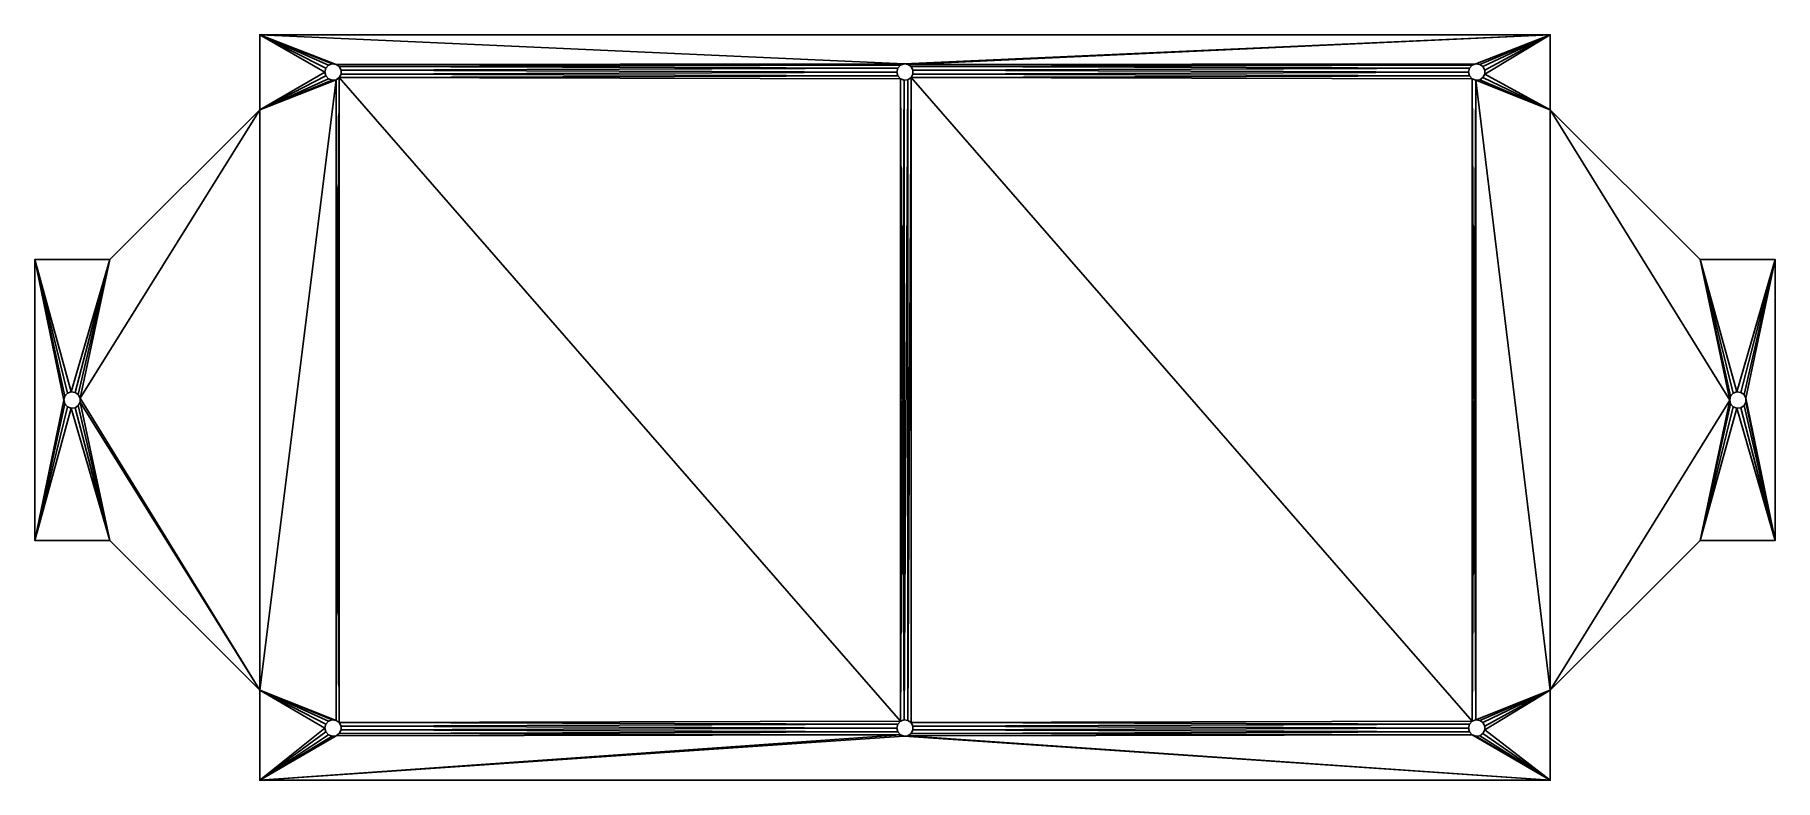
# Model space of a CAD drawing. Extents: x -350 to 350, y -153 to 147.
import ezdxf

# ---------------------------------------------------------------- set-up
doc = ezdxf.new("R2010")
doc.units = 0
doc.layers.get('0').update_dxf_attribs({"linetype": 'CONTINUOUS'})

msp = doc.modelspace()

# ---------------------------------------------------------------- linework, layer by layer
for points in [[(259.5, 147, -4), (-259.5, 147), (259.5, 147)], [(259.5, 147, -4), (-259.5, 147, -4), (-259.5, 147)], [(-259.5, 147), (-259.5, 116.796997, -4), (-259.5, 116.796997)], [(-259.5, 147, -4), (-259.5, 116.796997, -4), (-259.5, 147)], [(-233.300003, 132), (-259.5, 147), (-259.5, 116.796997)], [(-232.921997, 133.533997), (-259.5, 147), (-233.300003, 132)], [(-231.875, 134.716003), (-259.5, 147), (-232.921997, 133.533997)], [(-230.397995, 135.276001), (-259.5, 147), (-231.875, 134.716003)], [(-228.830002, 135.085999), (-259.5, 147), (-230.397995, 135.276001)], [(-0.3979, 135.276001), (-259.5, 147), (-228.830002, 135.085999)], [(259.5, 147), (-259.5, 147), (-0.3979, 135.276001)], [(-259.5, 147, -4), (-233.300003, 132, -4), (-259.5, 116.796997, -4)], [(-259.5, 147, -4), (-0.3979, 135.276001, -4), (-228.830002, 135.085999, -4)], [(-259.5, 147, -4), (-228.830002, 135.085999, -4), (-230.397995, 135.276001, -4)], [(-259.5, 147, -4), (-230.397995, 135.276001, -4), (-231.875, 134.716003, -4)], [(-259.5, 147, -4), (-231.875, 134.716003, -4), (-232.921997, 133.533997, -4)], [(-259.5, 147, -4), (-232.921997, 133.533997, -4), (-233.300003, 132, -4)], [(-259.5, 147, -4), (259.5, 147, -4), (-0.3979, 135.276001, -4)], [(259.5, 147), (-0.3979, 135.276001), (1.1701, 135.085999)], [(-0.3979, 135.276001, -4), (259.5, 147, -4), (1.1701, 135.085999, -4)], [(259.5, 147), (1.1701, 135.085999), (229.602005, 135.276001)], [(1.1701, 135.085999, -4), (259.5, 147, -4), (229.602005, 135.276001, -4)], [(259.5, 147), (229.602005, 135.276001), (231.169998, 135.085999)], [(229.602005, 135.276001, -4), (259.5, 147, -4), (231.169998, 135.085999, -4)], [(259.5, 147), (231.169998, 135.085999), (232.470001, 134.188004)], [(231.169998, 135.085999, -4), (259.5, 147, -4), (232.470001, 134.188004, -4)], [(259.5, 147), (232.470001, 134.188004), (233.203995, 132.789993)], [(232.470001, 134.188004, -4), (259.5, 147, -4), (233.203995, 132.789993, -4)], [(259.5, 147), (233.203995, 131.210007), (259.5, 116.796997)], [(259.5, 147), (233.203995, 132.789993), (233.203995, 131.210007)], [(233.203995, 131.210007, -4), (259.5, 147, -4), (259.5, 116.796997, -4)], [(233.203995, 132.789993, -4), (259.5, 147, -4), (233.203995, 131.210007, -4)], [(259.5, 116.796997, -4), (259.5, 147), (259.5, 116.796997)], [(259.5, 116.796997, -4), (259.5, 147, -4), (259.5, 147)], [(-233.300003, 132), (-233.300003, 132, -4), (-232.921997, 133.533997)], [(-233.300003, 132, -4), (-232.921997, 133.533997, -4), (-232.921997, 133.533997)], [(-232.921997, 133.533997), (-232.921997, 133.533997, -4), (-231.875, 134.716003)], [(-232.921997, 133.533997, -4), (-231.875, 134.716003, -4), (-231.875, 134.716003)], [(-231.875, 134.716003), (-231.875, 134.716003, -4), (-230.397995, 135.276001)], [(-231.875, 134.716003, -4), (-230.397995, 135.276001, -4), (-230.397995, 135.276001)], [(-230.397995, 135.276001), (-230.397995, 135.276001, -4), (-228.830002, 135.085999)], [(-230.397995, 135.276001, -4), (-228.830002, 135.085999, -4), (-228.830002, 135.085999)], [(-0.3979, 135.276001), (-228.830002, 135.085999), (-1.8747, 134.716003)], [(-228.830002, 135.085999, -4), (-0.3979, 135.276001, -4), (-1.8747, 134.716003, -4)], [(-228.830002, 135.085999), (-228.830002, 135.085999, -4), (-227.529999, 134.188004)], [(-228.830002, 135.085999, -4), (-227.529999, 134.188004, -4), (-227.529999, 134.188004)], [(-1.8747, 134.716003), (-228.830002, 135.085999), (-227.529999, 134.188004)], [(-228.830002, 135.085999, -4), (-1.8747, 134.716003, -4), (-227.529999, 134.188004, -4)], [(-1.8747, 134.716003), (-227.529999, 134.188004), (-2.9221, 133.533997)], [(-227.529999, 134.188004, -4), (-1.8747, 134.716003, -4), (-2.9221, 133.533997, -4)], [(-227.529999, 134.188004), (-227.529999, 134.188004, -4), (-226.796005, 132.789993)], [(-227.529999, 134.188004, -4), (-226.796005, 132.789993, -4), (-226.796005, 132.789993)], [(-2.9221, 133.533997), (-227.529999, 134.188004), (-226.796005, 132.789993)], [(-227.529999, 134.188004, -4), (-2.9221, 133.533997, -4), (-226.796005, 132.789993, -4)], [(-2.9221, 133.533997), (-226.796005, 132.789993), (-3.3001, 132)], [(-226.796005, 132.789993, -4), (-2.9221, 133.533997, -4), (-3.3001, 132, -4)], [(-3.3001, 132), (-3.3001, 132, -4), (-2.9221, 133.533997)], [(-3.3001, 132, -4), (-2.9221, 133.533997, -4), (-2.9221, 133.533997)], [(-2.9221, 133.533997), (-2.9221, 133.533997, -4), (-1.8747, 134.716003)], [(-2.9221, 133.533997, -4), (-1.8747, 134.716003, -4), (-1.8747, 134.716003)], [(-1.8747, 134.716003), (-1.8747, 134.716003, -4), (-0.3979, 135.276001)], [(-1.8747, 134.716003, -4), (-0.3979, 135.276001, -4), (-0.3979, 135.276001)], [(-0.3979, 135.276001), (-0.3979, 135.276001, -4), (1.1701, 135.085999)], [(-0.3979, 135.276001, -4), (1.1701, 135.085999, -4), (1.1701, 135.085999)], [(229.602005, 135.276001), (1.1701, 135.085999), (228.125, 134.716003)], [(1.1701, 135.085999, -4), (229.602005, 135.276001, -4), (228.125, 134.716003, -4)], [(1.1701, 135.085999), (1.1701, 135.085999, -4), (2.47, 134.188004)], [(1.1701, 135.085999, -4), (2.47, 134.188004, -4), (2.47, 134.188004)], [(228.125, 134.716003), (1.1701, 135.085999), (2.47, 134.188004)], [(1.1701, 135.085999, -4), (228.125, 134.716003, -4), (2.47, 134.188004, -4)], [(228.125, 134.716003), (2.47, 134.188004), (227.078003, 133.533997)], [(2.47, 134.188004, -4), (228.125, 134.716003, -4), (227.078003, 133.533997, -4)], [(2.47, 134.188004), (2.47, 134.188004, -4), (3.204, 132.789993)], [(2.47, 134.188004, -4), (3.204, 132.789993, -4), (3.204, 132.789993)], [(227.078003, 133.533997), (2.47, 134.188004), (3.204, 132.789993)], [(2.47, 134.188004, -4), (227.078003, 133.533997, -4), (3.204, 132.789993, -4)], [(227.078003, 133.533997), (3.204, 132.789993), (226.699997, 132)], [(3.204, 132.789993, -4), (227.078003, 133.533997, -4), (226.699997, 132, -4)], [(226.699997, 132), (226.699997, 132, -4), (227.078003, 133.533997)], [(226.699997, 132, -4), (227.078003, 133.533997, -4), (227.078003, 133.533997)], [(227.078003, 133.533997), (227.078003, 133.533997, -4), (228.125, 134.716003)], [(227.078003, 133.533997, -4), (228.125, 134.716003, -4), (228.125, 134.716003)], [(228.125, 134.716003), (228.125, 134.716003, -4), (229.602005, 135.276001)], [(228.125, 134.716003, -4), (229.602005, 135.276001, -4), (229.602005, 135.276001)], [(229.602005, 135.276001), (229.602005, 135.276001, -4), (231.169998, 135.085999)], [(229.602005, 135.276001, -4), (231.169998, 135.085999, -4), (231.169998, 135.085999)], [(231.169998, 135.085999), (231.169998, 135.085999, -4), (232.470001, 134.188004)], [(231.169998, 135.085999, -4), (232.470001, 134.188004, -4), (232.470001, 134.188004)], [(232.470001, 134.188004), (232.470001, 134.188004, -4), (233.203995, 132.789993)], [(232.470001, 134.188004, -4), (233.203995, 132.789993, -4), (233.203995, 132.789993)], [(-233.300003, 132), (-259.5, 116.796997), (-232.921997, 130.466003)], [(-259.5, 116.796997, -4), (-233.300003, 132, -4), (-232.921997, 130.466003, -4)], [(-232.921997, 130.466003), (-259.5, 116.796997), (-231.875, 129.283997)], [(-259.5, 116.796997, -4), (-232.921997, 130.466003, -4), (-231.875, 129.283997, -4)], [(-230.397995, 128.723999), (-231.875, 129.283997), (-259.5, 116.796997)], [(-259.5, 116.796997, -4), (-231.875, 129.283997, -4), (-230.397995, 128.723999, -4)], [(-228.830002, 128.914001), (-230.397995, 128.723999), (-259.5, 116.796997)], [(-228.830002, 128.914001), (-259.5, 116.796997), (-259.5, -116.796997)], [(-228.830002, 128.914001), (-259.5, -116.796997), (-228.830002, -128.914001)], [(-228.830002, 128.914001, -4), (-228.830002, -128.914001, -4), (-259.5, -116.796997, -4)], [(-259.5, 116.796997, -4), (-230.397995, 128.723999, -4), (-228.830002, 128.914001, -4)], [(-259.5, 116.796997, -4), (-228.830002, 128.914001, -4), (-259.5, -116.796997, -4)], [(-232.921997, 130.466003), (-232.921997, 130.466003, -4), (-233.300003, 132)], [(-232.921997, 130.466003, -4), (-233.300003, 132, -4), (-233.300003, 132)], [(-231.875, 129.283997), (-231.875, 129.283997, -4), (-232.921997, 130.466003)], [(-231.875, 129.283997, -4), (-232.921997, 130.466003, -4), (-232.921997, 130.466003)], [(-230.397995, 128.723999), (-231.875, 129.283997, -4), (-231.875, 129.283997)], [(-230.397995, 128.723999, -4), (-231.875, 129.283997, -4), (-230.397995, 128.723999)], [(-228.830002, 128.914001), (-228.830002, 128.914001, -4), (-230.397995, 128.723999)], [(-228.830002, 128.914001, -4), (-230.397995, 128.723999, -4), (-230.397995, 128.723999)], [(-227.529999, 129.811996), (-227.529999, 129.811996, -4), (-228.830002, 128.914001)], [(-227.529999, 129.811996, -4), (-228.830002, 128.914001, -4), (-228.830002, 128.914001)], [(-227.529999, 129.811996), (-228.830002, 128.914001), (-228.830002, -128.914001)], [(-227.529999, 129.811996), (-228.830002, -128.914001), (-227.529999, -129.811996)], [(-228.830002, 128.914001, -4), (-227.529999, 129.811996, -4), (-227.529999, -129.811996, -4)], [(-228.830002, 128.914001, -4), (-227.529999, -129.811996, -4), (-228.830002, -128.914001, -4)], [(-226.796005, 131.210007), (-226.796005, 131.210007, -4), (-227.529999, 129.811996)], [(-226.796005, 131.210007, -4), (-227.529999, 129.811996, -4), (-227.529999, 129.811996)], [(-2.9221, 130.466003), (-226.796005, 131.210007), (-227.529999, 129.811996)], [(-226.796005, 131.210007, -4), (-2.9221, 130.466003, -4), (-227.529999, 129.811996, -4)], [(-2.9221, 130.466003), (-227.529999, 129.811996), (-1.8747, 129.283997)], [(-227.529999, 129.811996, -4), (-2.9221, 130.466003, -4), (-1.8747, 129.283997, -4)], [(-227.529999, 129.811996), (-227.529999, -129.811996), (-1.8747, -129.283997)], [(-1.8747, 129.283997), (-227.529999, 129.811996), (-1.8747, -129.283997)], [(-227.529999, 129.811996, -4), (-1.8747, 129.283997, -4), (-1.8747, -129.283997, -4)], [(-227.529999, 129.811996, -4), (-1.8747, -129.283997, -4), (-227.529999, -129.811996, -4)], [(-226.796005, 132.789993), (-226.796005, 132.789993, -4), (-226.796005, 131.210007)], [(-226.796005, 132.789993, -4), (-226.796005, 131.210007, -4), (-226.796005, 131.210007)], [(-3.3001, 132), (-226.796005, 132.789993), (-226.796005, 131.210007)], [(-226.796005, 132.789993, -4), (-3.3001, 132, -4), (-226.796005, 131.210007, -4)], [(-3.3001, 132), (-226.796005, 131.210007), (-2.9221, 130.466003)], [(-226.796005, 131.210007, -4), (-3.3001, 132, -4), (-2.9221, 130.466003, -4)], [(-2.9221, 130.466003), (-2.9221, 130.466003, -4), (-3.3001, 132)], [(-2.9221, 130.466003, -4), (-3.3001, 132, -4), (-3.3001, 132)], [(-1.8747, 129.283997), (-1.8747, 129.283997, -4), (-2.9221, 130.466003)], [(-1.8747, 129.283997, -4), (-2.9221, 130.466003, -4), (-2.9221, 130.466003)], [(-0.3979, 128.723999), (-1.8747, 129.283997, -4), (-1.8747, 129.283997)], [(-0.3979, 128.723999, -4), (-1.8747, 129.283997, -4), (-0.3979, 128.723999)], [(-0.3979, 128.723999), (-1.8747, 129.283997), (-1.8747, -129.283997)], [(-1.8747, 129.283997, -4), (-0.3979, -128.723999, -4), (-1.8747, -129.283997, -4)], [(-1.8747, 129.283997, -4), (-0.3979, 128.723999, -4), (-0.3979, -128.723999, -4)], [(-0.3979, 128.723999), (-1.8747, -129.283997), (-0.3979, -128.723999)], [(1.1701, 128.914001), (1.1701, 128.914001, -4), (-0.3979, 128.723999)], [(1.1701, 128.914001, -4), (-0.3979, 128.723999, -4), (-0.3979, 128.723999)], [(1.1701, 128.914001), (-0.3979, -128.723999), (1.1701, -128.914001)], [(1.1701, 128.914001), (-0.3979, 128.723999), (-0.3979, -128.723999)], [(1.1701, 128.914001, -4), (1.1701, -128.914001, -4), (-0.3979, -128.723999, -4)], [(-0.3979, 128.723999, -4), (1.1701, 128.914001, -4), (-0.3979, -128.723999, -4)], [(2.47, 129.811996), (2.47, 129.811996, -4), (1.1701, 128.914001)], [(2.47, 129.811996, -4), (1.1701, 128.914001, -4), (1.1701, 128.914001)], [(2.47, 129.811996), (1.1701, 128.914001), (1.1701, -128.914001)], [(2.47, 129.811996), (1.1701, -128.914001), (2.47, -129.811996)], [(2.47, 129.811996, -4), (2.47, -129.811996, -4), (1.1701, -128.914001, -4)], [(1.1701, 128.914001, -4), (2.47, 129.811996, -4), (1.1701, -128.914001, -4)], [(3.204, 131.210007), (3.204, 131.210007, -4), (2.47, 129.811996)], [(3.204, 131.210007, -4), (2.47, 129.811996, -4), (2.47, 129.811996)], [(227.078003, 130.466003), (3.204, 131.210007), (2.47, 129.811996)], [(3.204, 131.210007, -4), (227.078003, 130.466003, -4), (2.47, 129.811996, -4)], [(227.078003, 130.466003), (2.47, 129.811996), (228.125, 129.283997)], [(2.47, 129.811996, -4), (227.078003, 130.466003, -4), (228.125, 129.283997, -4)], [(2.47, 129.811996), (2.47, -129.811996), (228.125, -129.283997)], [(228.125, 129.283997), (2.47, 129.811996), (228.125, -129.283997)], [(2.47, 129.811996, -4), (228.125, 129.283997, -4), (228.125, -129.283997, -4)], [(2.47, 129.811996, -4), (228.125, -129.283997, -4), (2.47, -129.811996, -4)], [(3.204, 132.789993), (3.204, 132.789993, -4), (3.204, 131.210007)], [(3.204, 132.789993, -4), (3.204, 131.210007, -4), (3.204, 131.210007)], [(226.699997, 132), (3.204, 132.789993), (3.204, 131.210007)], [(3.204, 132.789993, -4), (226.699997, 132, -4), (3.204, 131.210007, -4)], [(226.699997, 132), (3.204, 131.210007), (227.078003, 130.466003)], [(3.204, 131.210007, -4), (226.699997, 132, -4), (227.078003, 130.466003, -4)], [(227.078003, 130.466003), (227.078003, 130.466003, -4), (226.699997, 132)], [(227.078003, 130.466003, -4), (226.699997, 132, -4), (226.699997, 132)], [(228.125, 129.283997), (228.125, 129.283997, -4), (227.078003, 130.466003)], [(228.125, 129.283997, -4), (227.078003, 130.466003, -4), (227.078003, 130.466003)], [(229.602005, 128.723999), (228.125, 129.283997, -4), (228.125, 129.283997)], [(229.602005, 128.723999, -4), (228.125, 129.283997, -4), (229.602005, 128.723999)], [(229.602005, 128.723999), (228.125, 129.283997), (228.125, -129.283997)], [(228.125, 129.283997, -4), (229.602005, -128.723999, -4), (228.125, -129.283997, -4)], [(228.125, 129.283997, -4), (229.602005, 128.723999, -4), (229.602005, -128.723999, -4)], [(229.602005, 128.723999), (228.125, -129.283997), (229.602005, -128.723999)], [(231.169998, 128.914001), (231.169998, 128.914001, -4), (229.602005, 128.723999)], [(231.169998, 128.914001, -4), (229.602005, 128.723999, -4), (229.602005, 128.723999)], [(259.5, 116.796997), (231.169998, 128.914001), (229.602005, 128.723999)], [(229.602005, 128.723999, -4), (231.169998, 128.914001, -4), (259.5, 116.796997, -4)], [(229.602005, 128.723999), (229.602005, -128.723999), (259.5, -116.796997)], [(259.5, 116.796997), (229.602005, 128.723999), (259.5, -116.796997)], [(229.602005, 128.723999, -4), (259.5, -116.796997, -4), (229.602005, -128.723999, -4)], [(229.602005, 128.723999, -4), (259.5, 116.796997, -4), (259.5, -116.796997, -4)], [(232.470001, 129.811996), (232.470001, 129.811996, -4), (231.169998, 128.914001)], [(232.470001, 129.811996, -4), (231.169998, 128.914001, -4), (231.169998, 128.914001)], [(259.5, 116.796997), (232.470001, 129.811996), (231.169998, 128.914001)], [(231.169998, 128.914001, -4), (232.470001, 129.811996, -4), (259.5, 116.796997, -4)], [(233.203995, 131.210007), (233.203995, 131.210007, -4), (232.470001, 129.811996)], [(233.203995, 131.210007, -4), (232.470001, 129.811996, -4), (232.470001, 129.811996)], [(259.5, 116.796997), (233.203995, 131.210007), (232.470001, 129.811996)], [(233.203995, 131.210007, -4), (259.5, 116.796997, -4), (232.470001, 129.811996, -4)], [(233.203995, 132.789993), (233.203995, 132.789993, -4), (233.203995, 131.210007)], [(233.203995, 132.789993, -4), (233.203995, 131.210007, -4), (233.203995, 131.210007)], [(-259.5, 116.796997), (-319.796997, 56.5), (-331.79599, 0.7897)], [(-259.5, 116.796997), (-331.79599, 0.7897), (-259.5, -116.796997)], [(-259.5, 116.796997, -4), (-259.5, -116.796997, -4), (-331.79599, 0.7897, -4)], [(-319.796997, 56.5, -4), (-259.5, 116.796997, -4), (-331.79599, 0.7897, -4)], [(-259.5, 116.796997, -4), (-319.796997, 56.5), (-259.5, 116.796997)], [(-259.5, 116.796997, -4), (-319.796997, 56.5, -4), (-319.796997, 56.5)], [(319.796997, 56.5, -4), (259.5, 116.796997), (319.796997, 56.5)], [(319.796997, 56.5, -4), (259.5, 116.796997, -4), (259.5, 116.796997)], [(259.5, 116.796997), (259.5, -116.796997), (331.700012, 0)], [(319.796997, 56.5), (259.5, 116.796997), (331.700012, 0)], [(259.5, 116.796997, -4), (331.700012, 0, -4), (259.5, -116.796997, -4)], [(259.5, 116.796997, -4), (319.796997, 56.5, -4), (331.700012, 0, -4)], [(-319.796997, 56.5), (-350, 56.5, -4), (-350, 56.5)], [(-319.796997, 56.5, -4), (-350, 56.5, -4), (-319.796997, 56.5)], [(-350, 56.5), (-350, -56.5, -4), (-350, -56.5)], [(-350, 56.5, -4), (-350, -56.5, -4), (-350, 56.5)], [(-350, 56.5), (-338.299988, 0), (-337.921997, 1.5336)], [(-350, 56.5), (-337.921997, 1.5336), (-336.875, 2.7158)], [(-350, 56.5), (-336.875, 2.7158), (-335.39801, 3.2759)], [(-350, 56.5), (-350, -56.5), (-338.299988, 0)], [(-319.796997, 56.5), (-350, 56.5), (-335.39801, 3.2759)], [(-350, 56.5, -4), (-338.299988, 0, -4), (-350, -56.5, -4)], [(-350, 56.5, -4), (-335.39801, 3.2759, -4), (-336.875, 2.7158, -4)], [(-350, 56.5, -4), (-336.875, 2.7158, -4), (-337.921997, 1.5336, -4)], [(-350, 56.5, -4), (-337.921997, 1.5336, -4), (-338.299988, 0, -4)], [(-350, 56.5, -4), (-319.796997, 56.5, -4), (-335.39801, 3.2759, -4)], [(-319.796997, 56.5), (-335.39801, 3.2759), (-333.829987, 3.0856)], [(-319.796997, 56.5, -4), (-333.829987, 3.0856, -4), (-335.39801, 3.2759, -4)], [(-319.796997, 56.5), (-333.829987, 3.0856), (-332.529999, 2.1883)], [(-319.796997, 56.5, -4), (-332.529999, 2.1883, -4), (-333.829987, 3.0856, -4)], [(-319.796997, 56.5), (-332.529999, 2.1883), (-331.79599, 0.7897)], [(-319.796997, 56.5, -4), (-331.79599, 0.7897, -4), (-332.529999, 2.1883, -4)], [(350, 56.5, -4), (319.796997, 56.5), (350, 56.5)], [(350, 56.5, -4), (319.796997, 56.5, -4), (319.796997, 56.5)], [(319.796997, 56.5), (331.700012, 0), (332.078003, 1.5336)], [(319.796997, 56.5), (332.078003, 1.5336), (333.125, 2.7158)], [(319.796997, 56.5), (333.125, 2.7158), (334.60199, 3.2759)], [(350, 56.5), (319.796997, 56.5), (334.60199, 3.2759)], [(319.796997, 56.5, -4), (334.60199, 3.2759, -4), (333.125, 2.7158, -4)], [(319.796997, 56.5, -4), (333.125, 2.7158, -4), (332.078003, 1.5336, -4)], [(319.796997, 56.5, -4), (332.078003, 1.5336, -4), (331.700012, 0, -4)], [(319.796997, 56.5, -4), (350, 56.5, -4), (334.60199, 3.2759, -4)], [(350, 56.5), (334.60199, 3.2759), (336.170013, 3.0856)], [(350, 56.5, -4), (336.170013, 3.0856, -4), (334.60199, 3.2759, -4)], [(350, 56.5), (336.170013, 3.0856), (337.470001, 2.1883)], [(350, 56.5, -4), (337.470001, 2.1883, -4), (336.170013, 3.0856, -4)], [(350, 56.5), (337.470001, 2.1883), (338.20401, 0.7897)], [(350, 56.5, -4), (338.20401, 0.7897, -4), (337.470001, 2.1883, -4)], [(350, 56.5), (338.20401, 0.7897), (350, -56.5)], [(350, 56.5, -4), (350, -56.5, -4), (338.20401, 0.7897, -4)], [(350, -56.5, -4), (350, 56.5), (350, -56.5)], [(350, -56.5, -4), (350, 56.5, -4), (350, 56.5)], [(-338.299988, 0), (-350, -56.5), (-337.921997, -1.5336)], [(-338.299988, 0, -4), (-337.921997, -1.5336, -4), (-350, -56.5, -4)], [(-338.299988, 0), (-338.299988, 0, -4), (-337.921997, 1.5336)], [(-338.299988, 0, -4), (-337.921997, 1.5336, -4), (-337.921997, 1.5336)], [(-337.921997, -1.5336), (-337.921997, -1.5336, -4), (-338.299988, 0)], [(-337.921997, -1.5336, -4), (-338.299988, 0, -4), (-338.299988, 0)], [(-337.921997, 1.5336), (-337.921997, 1.5336, -4), (-336.875, 2.7158)], [(-337.921997, 1.5336, -4), (-336.875, 2.7158, -4), (-336.875, 2.7158)], [(-336.875, 2.7158), (-336.875, 2.7158, -4), (-335.39801, 3.2759)], [(-336.875, 2.7158, -4), (-335.39801, 3.2759, -4), (-335.39801, 3.2759)], [(-335.39801, 3.2759), (-335.39801, 3.2759, -4), (-333.829987, 3.0856)], [(-335.39801, 3.2759, -4), (-333.829987, 3.0856, -4), (-333.829987, 3.0856)], [(-333.829987, 3.0856), (-333.829987, 3.0856, -4), (-332.529999, 2.1883)], [(-333.829987, 3.0856, -4), (-332.529999, 2.1883, -4), (-332.529999, 2.1883)], [(-332.529999, 2.1883), (-332.529999, 2.1883, -4), (-331.79599, 0.7897)], [(-332.529999, 2.1883, -4), (-331.79599, 0.7897, -4), (-331.79599, 0.7897)], [(-331.79599, 0.7897), (-331.79599, 0.7897, -4), (-331.79599, -0.7897)], [(-331.79599, 0.7897, -4), (-331.79599, -0.7897, -4), (-331.79599, -0.7897)], [(-331.79599, 0.7897), (-331.79599, -0.7897), (-259.5, -116.796997)], [(-331.79599, 0.7897, -4), (-259.5, -116.796997, -4), (-331.79599, -0.7897, -4)], [(331.700012, 0), (259.5, -116.796997), (319.796997, -56.5)], [(331.700012, 0, -4), (319.796997, -56.5, -4), (259.5, -116.796997, -4)], [(331.700012, 0), (319.796997, -56.5), (332.078003, -1.5336)], [(331.700012, 0, -4), (332.078003, -1.5336, -4), (319.796997, -56.5, -4)], [(331.700012, 0), (331.700012, 0, -4), (332.078003, 1.5336)], [(331.700012, 0, -4), (332.078003, 1.5336, -4), (332.078003, 1.5336)], [(332.078003, -1.5336), (332.078003, -1.5336, -4), (331.700012, 0)], [(332.078003, -1.5336, -4), (331.700012, 0, -4), (331.700012, 0)], [(332.078003, 1.5336), (332.078003, 1.5336, -4), (333.125, 2.7158)], [(332.078003, 1.5336, -4), (333.125, 2.7158, -4), (333.125, 2.7158)], [(333.125, 2.7158), (333.125, 2.7158, -4), (334.60199, 3.2759)], [(333.125, 2.7158, -4), (334.60199, 3.2759, -4), (334.60199, 3.2759)], [(334.60199, 3.2759), (334.60199, 3.2759, -4), (336.170013, 3.0856)], [(334.60199, 3.2759, -4), (336.170013, 3.0856, -4), (336.170013, 3.0856)], [(336.170013, 3.0856), (336.170013, 3.0856, -4), (337.470001, 2.1883)], [(336.170013, 3.0856, -4), (337.470001, 2.1883, -4), (337.470001, 2.1883)], [(337.470001, 2.1883), (337.470001, 2.1883, -4), (338.20401, 0.7897)], [(337.470001, 2.1883, -4), (338.20401, 0.7897, -4), (338.20401, 0.7897)], [(338.20401, 0.7897), (338.20401, 0.7897, -4), (338.20401, -0.7897)], [(338.20401, 0.7897, -4), (338.20401, -0.7897, -4), (338.20401, -0.7897)], [(338.20401, 0.7897), (338.20401, -0.7897), (350, -56.5)], [(338.20401, 0.7897, -4), (350, -56.5, -4), (338.20401, -0.7897, -4)], [(-337.921997, -1.5336), (-350, -56.5), (-336.875, -2.7158)], [(-337.921997, -1.5336, -4), (-336.875, -2.7158, -4), (-350, -56.5, -4)], [(-335.39801, -3.2759), (-336.875, -2.7158), (-350, -56.5)], [(-336.875, -2.7158, -4), (-335.39801, -3.2759, -4), (-350, -56.5, -4)], [(-335.39801, -3.2759), (-350, -56.5), (-319.796997, -56.5)], [(-335.39801, -3.2759, -4), (-319.796997, -56.5, -4), (-350, -56.5, -4)], [(-336.875, -2.7158), (-336.875, -2.7158, -4), (-337.921997, -1.5336)], [(-336.875, -2.7158, -4), (-337.921997, -1.5336, -4), (-337.921997, -1.5336)], [(-335.39801, -3.2759), (-336.875, -2.7158, -4), (-336.875, -2.7158)], [(-335.39801, -3.2759, -4), (-336.875, -2.7158, -4), (-335.39801, -3.2759)], [(-333.829987, -3.0856), (-333.829987, -3.0856, -4), (-335.39801, -3.2759)], [(-333.829987, -3.0856, -4), (-335.39801, -3.2759, -4), (-335.39801, -3.2759)], [(-333.829987, -3.0856), (-335.39801, -3.2759), (-319.796997, -56.5)], [(-335.39801, -3.2759, -4), (-333.829987, -3.0856, -4), (-319.796997, -56.5, -4)], [(-332.529999, -2.1883), (-332.529999, -2.1883, -4), (-333.829987, -3.0856)], [(-332.529999, -2.1883, -4), (-333.829987, -3.0856, -4), (-333.829987, -3.0856)], [(-332.529999, -2.1883), (-333.829987, -3.0856), (-319.796997, -56.5)], [(-333.829987, -3.0856, -4), (-332.529999, -2.1883, -4), (-319.796997, -56.5, -4)], [(-331.79599, -0.7897), (-331.79599, -0.7897, -4), (-332.529999, -2.1883)], [(-331.79599, -0.7897, -4), (-332.529999, -2.1883, -4), (-332.529999, -2.1883)], [(-331.79599, -0.7897), (-332.529999, -2.1883), (-319.796997, -56.5)], [(-331.79599, -0.7897, -4), (-319.796997, -56.5, -4), (-332.529999, -2.1883, -4)], [(-331.79599, -0.7897), (-319.796997, -56.5), (-259.5, -116.796997)], [(-331.79599, -0.7897, -4), (-259.5, -116.796997, -4), (-319.796997, -56.5, -4)], [(332.078003, -1.5336), (319.796997, -56.5), (333.125, -2.7158)], [(332.078003, -1.5336, -4), (333.125, -2.7158, -4), (319.796997, -56.5, -4)], [(334.60199, -3.2759), (333.125, -2.7158), (319.796997, -56.5)], [(333.125, -2.7158, -4), (334.60199, -3.2759, -4), (319.796997, -56.5, -4)], [(334.60199, -3.2759), (319.796997, -56.5), (350, -56.5)], [(334.60199, -3.2759, -4), (350, -56.5, -4), (319.796997, -56.5, -4)], [(333.125, -2.7158), (333.125, -2.7158, -4), (332.078003, -1.5336)], [(333.125, -2.7158, -4), (332.078003, -1.5336, -4), (332.078003, -1.5336)], [(334.60199, -3.2759), (333.125, -2.7158, -4), (333.125, -2.7158)], [(334.60199, -3.2759, -4), (333.125, -2.7158, -4), (334.60199, -3.2759)], [(336.170013, -3.0856), (336.170013, -3.0856, -4), (334.60199, -3.2759)], [(336.170013, -3.0856, -4), (334.60199, -3.2759, -4), (334.60199, -3.2759)], [(336.170013, -3.0856), (334.60199, -3.2759), (350, -56.5)], [(334.60199, -3.2759, -4), (336.170013, -3.0856, -4), (350, -56.5, -4)], [(337.470001, -2.1883), (337.470001, -2.1883, -4), (336.170013, -3.0856)], [(337.470001, -2.1883, -4), (336.170013, -3.0856, -4), (336.170013, -3.0856)], [(337.470001, -2.1883), (336.170013, -3.0856), (350, -56.5)], [(336.170013, -3.0856, -4), (337.470001, -2.1883, -4), (350, -56.5, -4)], [(338.20401, -0.7897), (338.20401, -0.7897, -4), (337.470001, -2.1883)], [(338.20401, -0.7897, -4), (337.470001, -2.1883, -4), (337.470001, -2.1883)], [(338.20401, -0.7897), (337.470001, -2.1883), (350, -56.5)], [(338.20401, -0.7897, -4), (350, -56.5, -4), (337.470001, -2.1883, -4)], [(-350, -56.5, -4), (-319.796997, -56.5), (-350, -56.5)], [(-350, -56.5, -4), (-319.796997, -56.5, -4), (-319.796997, -56.5)], [(-319.796997, -56.5, -4), (-259.5, -116.796997), (-319.796997, -56.5)], [(-319.796997, -56.5, -4), (-259.5, -116.796997, -4), (-259.5, -116.796997)], [(259.5, -116.796997, -4), (319.796997, -56.5), (259.5, -116.796997)], [(259.5, -116.796997, -4), (319.796997, -56.5, -4), (319.796997, -56.5)], [(319.796997, -56.5, -4), (350, -56.5), (319.796997, -56.5)], [(319.796997, -56.5, -4), (350, -56.5, -4), (350, -56.5)], [(-259.5, -116.796997, -4), (-259.5, -153), (-259.5, -116.796997)], [(-259.5, -116.796997, -4), (-259.5, -153, -4), (-259.5, -153)], [(-233.300003, -132), (-259.5, -116.796997), (-259.5, -153)], [(-232.921997, -130.466003), (-259.5, -116.796997), (-233.300003, -132)], [(-231.875, -129.283997), (-259.5, -116.796997), (-232.921997, -130.466003)], [(-230.397995, -128.723999), (-259.5, -116.796997), (-231.875, -129.283997)], [(-228.830002, -128.914001), (-259.5, -116.796997), (-230.397995, -128.723999)], [(-259.5, -116.796997, -4), (-233.300003, -132, -4), (-259.5, -153, -4)], [(-259.5, -116.796997, -4), (-228.830002, -128.914001, -4), (-230.397995, -128.723999, -4)], [(-259.5, -116.796997, -4), (-230.397995, -128.723999, -4), (-231.875, -129.283997, -4)], [(-259.5, -116.796997, -4), (-231.875, -129.283997, -4), (-232.921997, -130.466003, -4)], [(-259.5, -116.796997, -4), (-232.921997, -130.466003, -4), (-233.300003, -132, -4)], [(259.5, -116.796997), (229.602005, -128.723999), (231.169998, -128.914001)], [(229.602005, -128.723999, -4), (259.5, -116.796997, -4), (231.169998, -128.914001, -4)], [(259.5, -116.796997), (231.169998, -128.914001), (232.470001, -129.811996)], [(231.169998, -128.914001, -4), (259.5, -116.796997, -4), (232.470001, -129.811996, -4)], [(259.5, -116.796997), (232.470001, -129.811996), (233.203995, -131.210007)], [(232.470001, -129.811996, -4), (259.5, -116.796997, -4), (233.203995, -131.210007, -4)], [(259.5, -116.796997), (233.203995, -131.210007), (233.203995, -132.789993)], [(259.5, -116.796997), (233.203995, -132.789993), (259.5, -153)], [(233.203995, -132.789993, -4), (259.5, -116.796997, -4), (259.5, -153, -4)], [(233.203995, -131.210007, -4), (259.5, -116.796997, -4), (233.203995, -132.789993, -4)], [(259.5, -153, -4), (259.5, -116.796997), (259.5, -153)], [(259.5, -153, -4), (259.5, -116.796997, -4), (259.5, -116.796997)], [(-233.300003, -132), (-259.5, -153), (-232.921997, -133.533997)], [(-259.5, -153, -4), (-233.300003, -132, -4), (-232.921997, -133.533997, -4)], [(-233.300003, -132), (-233.300003, -132, -4), (-232.921997, -130.466003)], [(-233.300003, -132, -4), (-232.921997, -130.466003, -4), (-232.921997, -130.466003)], [(-232.921997, -133.533997), (-232.921997, -133.533997, -4), (-233.300003, -132)], [(-232.921997, -133.533997, -4), (-233.300003, -132, -4), (-233.300003, -132)], [(-232.921997, -130.466003), (-232.921997, -130.466003, -4), (-231.875, -129.283997)], [(-232.921997, -130.466003, -4), (-231.875, -129.283997, -4), (-231.875, -129.283997)], [(-231.875, -129.283997), (-231.875, -129.283997, -4), (-230.397995, -128.723999)], [(-231.875, -129.283997, -4), (-230.397995, -128.723999, -4), (-230.397995, -128.723999)], [(-230.397995, -128.723999), (-230.397995, -128.723999, -4), (-228.830002, -128.914001)], [(-230.397995, -128.723999, -4), (-228.830002, -128.914001, -4), (-228.830002, -128.914001)], [(-228.830002, -128.914001), (-228.830002, -128.914001, -4), (-227.529999, -129.811996)], [(-228.830002, -128.914001, -4), (-227.529999, -129.811996, -4), (-227.529999, -129.811996)], [(-1.8747, -129.283997), (-227.529999, -129.811996), (-2.9221, -130.466003)], [(-227.529999, -129.811996, -4), (-1.8747, -129.283997, -4), (-2.9221, -130.466003, -4)], [(-227.529999, -129.811996), (-227.529999, -129.811996, -4), (-226.796005, -131.210007)], [(-227.529999, -129.811996, -4), (-226.796005, -131.210007, -4), (-226.796005, -131.210007)], [(-2.9221, -130.466003), (-227.529999, -129.811996), (-226.796005, -131.210007)], [(-227.529999, -129.811996, -4), (-2.9221, -130.466003, -4), (-226.796005, -131.210007, -4)], [(-226.796005, -132.789993), (-226.796005, -132.789993, -4), (-227.529999, -134.188004)], [(-226.796005, -132.789993, -4), (-227.529999, -134.188004, -4), (-227.529999, -134.188004)], [(-2.9221, -133.533997), (-226.796005, -132.789993), (-227.529999, -134.188004)], [(-226.796005, -132.789993, -4), (-2.9221, -133.533997, -4), (-227.529999, -134.188004, -4)], [(-2.9221, -130.466003), (-226.796005, -131.210007), (-3.3001, -132)], [(-226.796005, -131.210007, -4), (-2.9221, -130.466003, -4), (-3.3001, -132, -4)], [(-226.796005, -131.210007), (-226.796005, -131.210007, -4), (-226.796005, -132.789993)], [(-226.796005, -131.210007, -4), (-226.796005, -132.789993, -4), (-226.796005, -132.789993)], [(-3.3001, -132), (-226.796005, -131.210007), (-226.796005, -132.789993)], [(-226.796005, -131.210007, -4), (-3.3001, -132, -4), (-226.796005, -132.789993, -4)], [(-3.3001, -132), (-226.796005, -132.789993), (-2.9221, -133.533997)], [(-226.796005, -132.789993, -4), (-3.3001, -132, -4), (-2.9221, -133.533997, -4)], [(-3.3001, -132), (-3.3001, -132, -4), (-2.9221, -130.466003)], [(-3.3001, -132, -4), (-2.9221, -130.466003, -4), (-2.9221, -130.466003)], [(-2.9221, -133.533997), (-2.9221, -133.533997, -4), (-3.3001, -132)], [(-2.9221, -133.533997, -4), (-3.3001, -132, -4), (-3.3001, -132)], [(-2.9221, -130.466003), (-2.9221, -130.466003, -4), (-1.8747, -129.283997)], [(-2.9221, -130.466003, -4), (-1.8747, -129.283997, -4), (-1.8747, -129.283997)], [(-1.8747, -129.283997), (-1.8747, -129.283997, -4), (-0.3979, -128.723999)], [(-1.8747, -129.283997, -4), (-0.3979, -128.723999, -4), (-0.3979, -128.723999)], [(-0.3979, -128.723999), (-0.3979, -128.723999, -4), (1.1701, -128.914001)], [(-0.3979, -128.723999, -4), (1.1701, -128.914001, -4), (1.1701, -128.914001)], [(1.1701, -128.914001), (1.1701, -128.914001, -4), (2.47, -129.811996)], [(1.1701, -128.914001, -4), (2.47, -129.811996, -4), (2.47, -129.811996)], [(228.125, -129.283997), (2.47, -129.811996), (227.078003, -130.466003)], [(2.47, -129.811996, -4), (228.125, -129.283997, -4), (227.078003, -130.466003, -4)], [(2.47, -129.811996), (2.47, -129.811996, -4), (3.204, -131.210007)], [(2.47, -129.811996, -4), (3.204, -131.210007, -4), (3.204, -131.210007)], [(227.078003, -130.466003), (2.47, -129.811996), (3.204, -131.210007)], [(2.47, -129.811996, -4), (227.078003, -130.466003, -4), (3.204, -131.210007, -4)], [(3.204, -132.789993), (3.204, -132.789993, -4), (2.47, -134.188004)], [(3.204, -132.789993, -4), (2.47, -134.188004, -4), (2.47, -134.188004)], [(227.078003, -133.533997), (3.204, -132.789993), (2.47, -134.188004)], [(3.204, -132.789993, -4), (227.078003, -133.533997, -4), (2.47, -134.188004, -4)], [(227.078003, -130.466003), (3.204, -131.210007), (226.699997, -132)], [(3.204, -131.210007, -4), (227.078003, -130.466003, -4), (226.699997, -132, -4)], [(3.204, -131.210007), (3.204, -131.210007, -4), (3.204, -132.789993)], [(3.204, -131.210007, -4), (3.204, -132.789993, -4), (3.204, -132.789993)], [(226.699997, -132), (3.204, -131.210007), (3.204, -132.789993)], [(3.204, -131.210007, -4), (226.699997, -132, -4), (3.204, -132.789993, -4)], [(226.699997, -132), (3.204, -132.789993), (227.078003, -133.533997)], [(3.204, -132.789993, -4), (226.699997, -132, -4), (227.078003, -133.533997, -4)], [(226.699997, -132), (226.699997, -132, -4), (227.078003, -130.466003)], [(226.699997, -132, -4), (227.078003, -130.466003, -4), (227.078003, -130.466003)], [(227.078003, -133.533997), (227.078003, -133.533997, -4), (226.699997, -132)], [(227.078003, -133.533997, -4), (226.699997, -132, -4), (226.699997, -132)], [(227.078003, -130.466003), (227.078003, -130.466003, -4), (228.125, -129.283997)], [(227.078003, -130.466003, -4), (228.125, -129.283997, -4), (228.125, -129.283997)], [(228.125, -129.283997), (228.125, -129.283997, -4), (229.602005, -128.723999)], [(228.125, -129.283997, -4), (229.602005, -128.723999, -4), (229.602005, -128.723999)], [(229.602005, -128.723999), (229.602005, -128.723999, -4), (231.169998, -128.914001)], [(229.602005, -128.723999, -4), (231.169998, -128.914001, -4), (231.169998, -128.914001)], [(231.169998, -128.914001), (231.169998, -128.914001, -4), (232.470001, -129.811996)], [(231.169998, -128.914001, -4), (232.470001, -129.811996, -4), (232.470001, -129.811996)], [(232.470001, -129.811996), (232.470001, -129.811996, -4), (233.203995, -131.210007)], [(232.470001, -129.811996, -4), (233.203995, -131.210007, -4), (233.203995, -131.210007)], [(233.203995, -132.789993), (233.203995, -132.789993, -4), (232.470001, -134.188004)], [(233.203995, -132.789993, -4), (232.470001, -134.188004, -4), (232.470001, -134.188004)], [(259.5, -153), (233.203995, -132.789993), (232.470001, -134.188004)], [(233.203995, -132.789993, -4), (259.5, -153, -4), (232.470001, -134.188004, -4)], [(233.203995, -131.210007), (233.203995, -131.210007, -4), (233.203995, -132.789993)], [(233.203995, -131.210007, -4), (233.203995, -132.789993, -4), (233.203995, -132.789993)], [(-232.921997, -133.533997), (-259.5, -153), (-231.875, -134.716003)], [(-259.5, -153, -4), (-232.921997, -133.533997, -4), (-231.875, -134.716003, -4)], [(-230.397995, -135.276001), (-231.875, -134.716003), (-259.5, -153)], [(-1.8747, -134.716003), (-228.830002, -135.085999), (-259.5, -153)], [(-0.3979, -135.276001), (-1.8747, -134.716003), (-259.5, -153)], [(-259.5, -153, -4), (-228.830002, -135.085999, -4), (-1.8747, -134.716003, -4)], [(-259.5, -153, -4), (-1.8747, -134.716003, -4), (-0.3979, -135.276001, -4)], [(-259.5, -153, -4), (-231.875, -134.716003, -4), (-230.397995, -135.276001, -4)], [(-228.830002, -135.085999), (-230.397995, -135.276001), (-259.5, -153)], [(-259.5, -153, -4), (-230.397995, -135.276001, -4), (-228.830002, -135.085999, -4)], [(259.5, -153), (-0.3979, -135.276001), (-259.5, -153)], [(-259.5, -153, -4), (-0.3979, -135.276001, -4), (259.5, -153, -4)], [(-231.875, -134.716003), (-231.875, -134.716003, -4), (-232.921997, -133.533997)], [(-231.875, -134.716003, -4), (-232.921997, -133.533997, -4), (-232.921997, -133.533997)], [(-230.397995, -135.276001), (-231.875, -134.716003, -4), (-231.875, -134.716003)], [(-230.397995, -135.276001, -4), (-231.875, -134.716003, -4), (-230.397995, -135.276001)], [(-228.830002, -135.085999), (-228.830002, -135.085999, -4), (-230.397995, -135.276001)], [(-228.830002, -135.085999, -4), (-230.397995, -135.276001, -4), (-230.397995, -135.276001)], [(-227.529999, -134.188004), (-227.529999, -134.188004, -4), (-228.830002, -135.085999)], [(-227.529999, -134.188004, -4), (-228.830002, -135.085999, -4), (-228.830002, -135.085999)], [(-1.8747, -134.716003), (-227.529999, -134.188004), (-228.830002, -135.085999)], [(-228.830002, -135.085999, -4), (-227.529999, -134.188004, -4), (-1.8747, -134.716003, -4)], [(-2.9221, -133.533997), (-227.529999, -134.188004), (-1.8747, -134.716003)], [(-227.529999, -134.188004, -4), (-2.9221, -133.533997, -4), (-1.8747, -134.716003, -4)], [(-1.8747, -134.716003), (-1.8747, -134.716003, -4), (-2.9221, -133.533997)], [(-1.8747, -134.716003, -4), (-2.9221, -133.533997, -4), (-2.9221, -133.533997)], [(-0.3979, -135.276001), (-1.8747, -134.716003, -4), (-1.8747, -134.716003)], [(-0.3979, -135.276001, -4), (-1.8747, -134.716003, -4), (-0.3979, -135.276001)], [(1.1701, -135.085999), (1.1701, -135.085999, -4), (-0.3979, -135.276001)], [(1.1701, -135.085999, -4), (-0.3979, -135.276001, -4), (-0.3979, -135.276001)], [(259.5, -153), (1.1701, -135.085999), (-0.3979, -135.276001)], [(-0.3979, -135.276001, -4), (1.1701, -135.085999, -4), (259.5, -153, -4)], [(2.47, -134.188004), (2.47, -134.188004, -4), (1.1701, -135.085999)], [(2.47, -134.188004, -4), (1.1701, -135.085999, -4), (1.1701, -135.085999)], [(228.125, -134.716003), (2.47, -134.188004), (1.1701, -135.085999)], [(1.1701, -135.085999, -4), (2.47, -134.188004, -4), (228.125, -134.716003, -4)], [(259.5, -153), (228.125, -134.716003), (1.1701, -135.085999)], [(1.1701, -135.085999, -4), (228.125, -134.716003, -4), (259.5, -153, -4)], [(227.078003, -133.533997), (2.47, -134.188004), (228.125, -134.716003)], [(2.47, -134.188004, -4), (227.078003, -133.533997, -4), (228.125, -134.716003, -4)], [(228.125, -134.716003), (228.125, -134.716003, -4), (227.078003, -133.533997)], [(228.125, -134.716003, -4), (227.078003, -133.533997, -4), (227.078003, -133.533997)], [(229.602005, -135.276001), (228.125, -134.716003, -4), (228.125, -134.716003)], [(229.602005, -135.276001, -4), (228.125, -134.716003, -4), (229.602005, -135.276001)], [(259.5, -153), (229.602005, -135.276001), (228.125, -134.716003)], [(228.125, -134.716003, -4), (229.602005, -135.276001, -4), (259.5, -153, -4)], [(231.169998, -135.085999), (231.169998, -135.085999, -4), (229.602005, -135.276001)], [(231.169998, -135.085999, -4), (229.602005, -135.276001, -4), (229.602005, -135.276001)], [(259.5, -153), (231.169998, -135.085999), (229.602005, -135.276001)], [(229.602005, -135.276001, -4), (231.169998, -135.085999, -4), (259.5, -153, -4)], [(232.470001, -134.188004), (232.470001, -134.188004, -4), (231.169998, -135.085999)], [(232.470001, -134.188004, -4), (231.169998, -135.085999, -4), (231.169998, -135.085999)], [(259.5, -153), (232.470001, -134.188004), (231.169998, -135.085999)], [(231.169998, -135.085999, -4), (232.470001, -134.188004, -4), (259.5, -153, -4)], [(-259.5, -153), (259.5, -153, -4), (259.5, -153)], [(-259.5, -153, -4), (259.5, -153, -4), (-259.5, -153)]]:
    msp.add_3dface(points)

doc.saveas('drawing.dxf')
